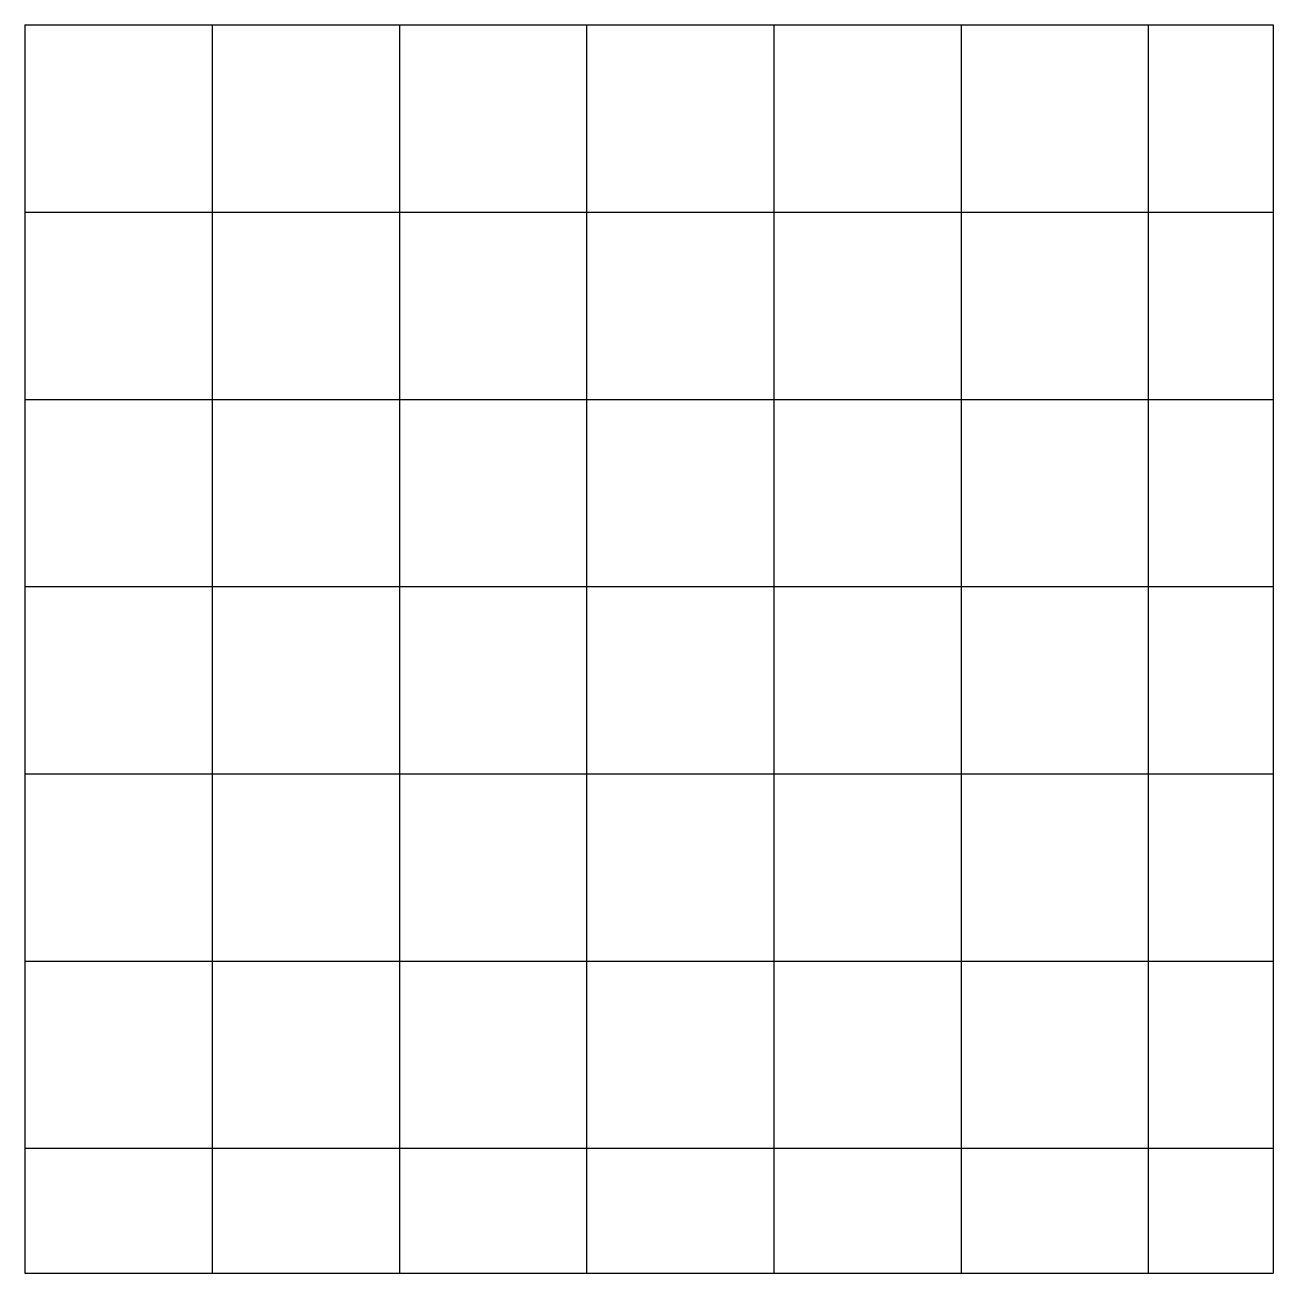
# Model space of a CAD drawing. Header units: millimetres. Extents: x -13998 to 787, y -12849 to 2859.
# Drawn here: x -8914 to -7914, y 1859 to 2859 of the extents above.
import ezdxf

# ---------------------------------------------------------------- set-up
doc = ezdxf.new("R2010")
doc.units = ezdxf.units.MM
doc.header["$LTSCALE"] = 0.25
doc.header["$MEASUREMENT"] = 0

msp = doc.modelspace()

# ---------------------------------------------------------------- linework, layer by layer
for p, q in [((-8914.18, 2858.61), (-7914.18, 2858.61)), ((-8914.18, 2858.61), (-8914.18, 1858.61)), ((-8764.18, 2858.61), (-8764.18, 1858.61)), ((-8614.18, 2858.61), (-8614.18, 1858.61)), ((-8464.18, 2858.61), (-8464.18, 1858.61)), ((-8314.18, 2858.61), (-8314.18, 1858.61)), ((-8164.18, 2858.61), (-8164.18, 1858.61)), ((-8014.18, 2858.61), (-8014.18, 1858.61)), ((-7914.18, 2858.61), (-7914.18, 1858.61)), ((-8914.18, 2708.61), (-7914.18, 2708.61)), ((-8914.18, 2558.61), (-7914.18, 2558.61)), ((-8914.18, 2408.61), (-7914.18, 2408.61)), ((-8914.18, 2258.61), (-7914.18, 2258.61)), ((-8914.18, 2108.61), (-7914.18, 2108.61)), ((-8914.18, 1958.61), (-7914.18, 1958.61)), ((-8914.18, 1858.61), (-7914.18, 1858.61))]:
    msp.add_line(p, q)

doc.saveas('drawing.dxf')
